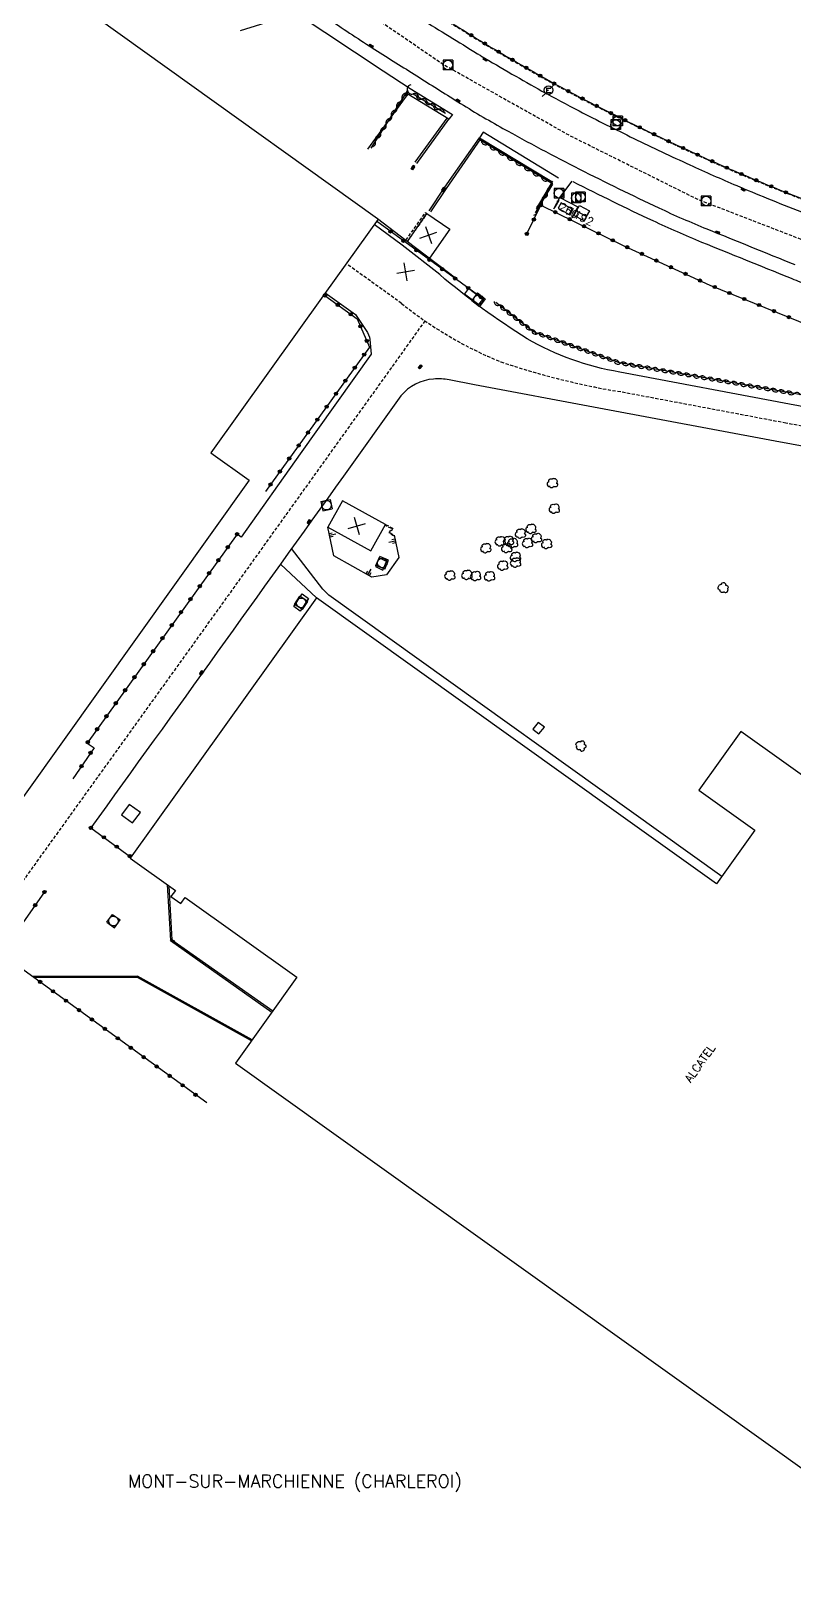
# Model space of a CAD drawing. Header units: millimetres. Extents: x 153000 to 154000, y 121000 to 121988.
# Drawn here: x 153503.1 to 153622.3, y 121000 to 121241.6 of the extents above; entities that cross this region are included whole.
import ezdxf
from ezdxf.enums import TextEntityAlignment as Align

# ---------------------------------------------------------------- set-up
doc = ezdxf.new("R2010")
doc.units = ezdxf.units.MM
doc.linetypes.add('DASHED', pattern=[0.75, 0.5, -0.25])
doc.layers.get('0').update_dxf_attribs({"linetype": 'CONTINUOUS'})
for name, color, linetype in [('W0001', 6, 'DASHED'), ('W0008', 7, 'CONTINUOUS'), ('W0017', 7, 'CONTINUOUS'), ('W0100', 7, 'CONTINUOUS'), ('W0112', 1, 'DASHED'), ('W0211', 2, 'CONTINUOUS'), ('W0300', 7, 'CONTINUOUS'), ('W0310', 3, 'CONTINUOUS'), ('W0322', 7, 'CONTINUOUS'), ('W0334', 7, 'CONTINUOUS'), ('W0400', 7, 'CONTINUOUS'), ('W0420', 7, 'CONTINUOUS'), ('W0471', 7, 'CONTINUOUS'), ('W0980', 7, 'CONTINUOUS'), ('W0984', 7, 'CONTINUOUS'), ('W0991', 7, 'CONTINUOUS')]:
    doc.layers.add(name, color=color, linetype=linetype)
doc.styles.get("Standard").update_dxf_attribs({"font": 'romans.shx', "width": 0.85})

# ---------------------------------------------------------------- blocks, each defined once
blk = doc.blocks.new('t991o')
at = {"color": 0, "linetype": 'Continuous'}
for p, q in [((-1, 1), (1, -1)), ((-1, -1), (1, 1))]:
    blk.add_line(p, q, dxfattribs=at)
blk = doc.blocks.new('t322o')
at = {"color": 0, "linetype": 'Continuous'}
for radius in [0.25, 0.15]:
    blk.add_circle((0, 0), radius, dxfattribs=at)
blk = doc.blocks.new('t310o')
at = {"color": 0, "linetype": 'Continuous'}
for centre, start, end in [((-0.5, 0.38), 216.8699, 323.1304), ((0.5, -0.37), 36.8699, 143.1303)]:
    blk.add_arc(centre, 0.625, start, end, dxfattribs=at)
blk = doc.blocks.new('t211o')
at = {"color": 0, "linetype": 'Continuous'}
for p, q in [((-0.29, 0.5), (-0.29, 0)), ((0, 1), (0, 0)), ((0.29, 0.5), (0.29, 0))]:
    blk.add_line(p, q, dxfattribs=at)
blk = doc.blocks.new('T420')
for p, q in [((0.75, 0.75), (-0.75, 0.75)), ((-0.75, 0.75), (-0.75, -0.75)), ((0.75, 0.75), (0.75, -0.75)), ((0.75, -0.75), (-0.75, -0.75))]:
    blk.add_line(p, q)
blk.add_ellipse((0, 0), major_axis=(-0.53, 0.53), ratio=1, start_param=3.926991, end_param=10.210176)
blk = doc.blocks.new('T400')
for p, q in [((-0.15, 0.3), (0.15, 0.3)), ((-0.15, -0.25), (-0.15, 0.3)), ((-0.15, 0.15), (0.15, 0.15)), ((-0.15, 0), (0.15, 0)), ((0.15, 0.3), (0.15, -0.25)), ((-0.15, -0.15), (0.15, -0.15)), ((-0.15, -0.25), (-0.15, -0.3)), ((-0.15, -0.3), (0.15, -0.3)), ((0.15, -0.3), (0.15, -0.25))]:
    blk.add_line(p, q)
blk = doc.blocks.new('T300')
for p, q in [((-0.8, 0.51), (-0.86, 0.34)), ((-0.86, 0.34), (-0.86, 0.17)), ((-0.86, 0.17), (-0.74, 0.06)), ((-0.69, 0.63), (-0.8, 0.51)), ((-0.8, -0.06), (-0.74, 0.06)), ((-0.74, 0.06), (-0.69, 0.11)), ((-0.57, 0.69), (-0.69, 0.63)), ((-0.46, 0.69), (-0.57, 0.69)), ((-0.29, 0.63), (-0.46, 0.69)), ((-0.29, 0.63), (-0.17, 0.74)), ((-0.23, 0.57), (-0.29, 0.63)), ((-0.17, 0.74), (-0.06, 0.8)), ((-0.06, 0.8), (0.06, 0.8)), ((0.06, 0.8), (0.23, 0.74)), ((0.23, 0.74), (0.34, 0.63)), ((0.34, 0.63), (0.4, 0.51)), ((0.46, 0.46), (0.34, 0.46)), ((0.4, 0.51), (0.4, 0.46)), ((0.57, 0.4), (0.46, 0.46)), ((0.57, 0.4), (0.69, 0.29)), ((0.69, 0.29), (0.74, 0.17)), ((0.74, 0.06), (0.69, -0.17)), ((0.74, 0.17), (0.74, 0.06)), ((-0.8, -0.17), (-0.8, -0.06)), ((-0.8, -0.23), (-0.8, -0.17)), ((-0.74, -0.34), (-0.8, -0.23)), ((-0.69, -0.4), (-0.74, -0.34)), ((-0.51, -0.46), (-0.69, -0.4)), ((-0.4, -0.46), (-0.51, -0.46)), ((-0.4, -0.46), (-0.34, -0.46)), ((-0.34, -0.46), (-0.34, -0.4)), ((-0.34, -0.51), (-0.34, -0.46)), ((-0.29, -0.63), (-0.34, -0.51)), ((-0.17, -0.74), (-0.29, -0.63)), ((-0.06, -0.8), (-0.17, -0.74)), ((0.06, -0.8), (-0.06, -0.8)), ((0.17, -0.74), (0.06, -0.8)), ((0.23, -0.69), (0.17, -0.74)), ((0.29, -0.46), (0.23, -0.46)), ((0.29, -0.63), (0.23, -0.69)), ((0.46, -0.4), (0.29, -0.46)), ((0.34, -0.51), (0.29, -0.63)), ((0.34, -0.51), (0.34, -0.46)), ((0.57, -0.34), (0.46, -0.4)), ((0.63, -0.29), (0.57, -0.34)), ((0.69, -0.17), (0.63, -0.29))]:
    blk.add_line(p, q)
blk = doc.blocks.new('T471')
for p, q in [((-0.333334, 0.333334), (-0.333334, -0.333334)), ((-0.333334, 0.333334), (0.333334, 0.333334)), ((-0.333334, 0), (0, 0)), ((0.500001, 0.500001), (1.000002, 1.000002)), ((-0.500001, -0.500001), (-1.000002, -1.000002)), ((-0.333334, -0.333334), (0.333334, -0.333334))]:
    blk.add_line(p, q)
blk.add_ellipse((0, 0), major_axis=(0.471405, 0.471405), ratio=1, start_param=5.4977871438, end_param=11.780972451)

msp = doc.modelspace()

# ---------------------------------------------------------------- linework, layer by layer
at = {"layer": 'W0001', "flags": 128}
msp.add_lwpolyline([(153812.9, 121164.01), (153763.7, 121174.53), (153700.06, 121187.91), (153670.99, 121194.55), (153652.34, 121199.36), (153628.05, 121207.27), (153607.13, 121215.36), (153587.25, 121225.28), (153567.5, 121236.37), (153548.93, 121249.08), (153495.98, 121286.98), (153456.96, 121314.41), (153450.35, 121319.76), (153445.21, 121325.64), (153440.72, 121332.85), (153392.46, 121415.94), (153342.32, 121501.73), (153334.81, 121513.8), (153328.32, 121524.57), (153320.88, 121532.78), (153312.24, 121539.92), (153299.86, 121547.35), (153289.5, 121551.76), (153278.56, 121554.93), (153245.38, 121560.12), (153199.29, 121566.83), (153173.86, 121570.64)], dxfattribs=at)
msp.add_lwpolyline([(153564.62, 121196.37), (153548.82, 121174.32, -0.000693), (153501.09, 121107.86), (153500.56, 121107.09, -0.382057), (153494.62, 121106.3), (153494.1, 121106.71), (153461.36, 121130.2), (153421.93, 121158.51), (153421.94, 121158.52), (153367.49, 121197.6), (153340.46, 121217.03), (153313.07, 121237.21), (153299.63, 121246.98), (153285.85, 121257.04), (153273.7, 121265.92), (153270.63, 121268.1), (153242.48, 121288.3)], format="xyb", dxfattribs=at)
at = {"layer": 'W0001'}
msp.add_lwpolyline([(153716.76, 121162.59), (153705.88, 121164.62), (153680.66, 121169.21), (153668.97, 121171.39), (153655.1, 121173.96), (153636.75, 121177.43), (153620.99, 121180.39), (153594.51, 121185.39, -0.038446), (153576.48, 121189.96, -0.072737), (153560.97, 121199.09), (153552.32, 121205.31)], format="xyb", dxfattribs=at)
at = {"layer": 'W0008', "flags": 128}
for points in [[(153564, 121243.54, 0.000241), (153572.83, 121238.09, 0.003957), (153573.37, 121237.76, 0.003463), (153578.21, 121234.92, 0.003607), (153582.9, 121232.26, 0.008147), (153588.69, 121229.15, 0.005609), (153597.23, 121224.87, 0.005823), (153605.99, 121220.73, 0.007032), (153613.32, 121217.49, 0.004088), (153618.03, 121215.53, 0.003586), (153623.42, 121213.38, 0.007198), (153626.28, 121212.32, 0.001279), (153642.45, 121206.59), (153654.29, 121203), (153668.14, 121199.47, 0.001828), (153669.49, 121199.14, 0.001828), (153670.84, 121198.81, 0.003332), (153673.31, 121198.24, 0.003332), (153675.78, 121197.7), (153692.61, 121193.83), (153705.57, 121190.9), (153743.57, 121182.55), (153776.57, 121175.67)], [(153549.84, 121243.36, 0.010214), (153556.81, 121238.75, 0.000399), (153563.36, 121234.62, 0.000409), (153569.77, 121230.58, 0.01364), (153576.8, 121226.43, 0.008232), (153588.74, 121220.08, 0.007889), (153601.13, 121214.02, 0.01324), (153608.66, 121210.72, 0.000466), (153622.39, 121205.15, 0.004901)], [(153636.02, 121174.51), (153619.33, 121177.59), (153591.76, 121182.74), (153572.38, 121186.37), (153568.4, 121187.14, 0.073654), (153565.98, 121187.27, 0.203968), (153560.87, 121184.64), (153551.9, 121172.11, -0.0005), (153512.46, 121117.17)]]:
    msp.add_lwpolyline(points, format="xyb", dxfattribs=at)
for points in [[(153563.12, 121221.13), (153568.1, 121228.01)], [(153563.35, 121220.93), (153568.36, 121227.85)], [(153565.31, 121213.55), (153567.74, 121217.23), (153573.12, 121224.96)], [(153565.56, 121213.38), (153567.99, 121217.06), (153573.36, 121224.79)]]:
    msp.add_lwpolyline(points, dxfattribs=at)
at = {"layer": 'W0008'}
for points in [[(153717.35, 121165.55), (153706.43, 121167.59), (153681.21, 121172.18), (153669.53, 121174.36), (153655.66, 121176.93), (153637.31, 121180.41), (153621.55, 121183.36), (153595.04, 121188.37, -0.090595), (153580.59, 121193.56, -0.037153), (153566.94, 121203.58), (153561.09, 121208.2), (153556.7, 121211.41)], [(153549.03, 121200.74), (153553.76, 121197.34), (153555.43, 121194.87, -0.126242), (153556.04, 121193.43), (153556.21, 121191.15), (153545.13, 121175.61), (153535.95, 121162.57), (153535.29, 121163.05)]]:
    msp.add_lwpolyline(points, format="xyb", dxfattribs=at)
at = {"layer": 'W0017', "flags": 128}
for points in [[(153535.84, 121241.73), (153544.52, 121244.44), (153558.12, 121235.43), (153562.3, 121232.64), (153568.94, 121228.62), (153568.36, 121227.85), (153561.93, 121231.75), (153561.55, 121231.23), (153555.63, 121223.17)], [(153585.48, 121218.67), (153573.72, 121225.82), (153573.12, 121224.96), (153584.44, 121218.13)], [(153584.57, 121218.16), (153581.99, 121213.87)], [(153585.7, 121215.64), (153587.64, 121218.17)], [(153584.76, 121213.87), (153585.7, 121215.64), (153588.49, 121214.15), (153587.54, 121212.38)], [(153588.28, 121213.53), (153588.77, 121214.4), (153590.31, 121213.54), (153589.82, 121212.67)]]:
    msp.add_lwpolyline(points, dxfattribs=at)
msp.add_lwpolyline([(153587.74, 121218.12, 0.007889), (153600.19, 121212.03, 0.01324), (153607.83, 121208.68, 0.000466), (153621.57, 121203.12, 0.004901), (153622.92, 121202.58, 0.007041), (153629.63, 121200.13, 0.004449), (153640.28, 121196.51, 0.013023), (153656.18, 121191.72, 0.01868), (153667.54, 121189.08, 0.011294), (153667.9, 121189.01), (153672.81, 121187.87)], format="xyb", dxfattribs=at)
at = {"layer": 'W0100'}
for points in [[(153557.31, 121212.25), (153548.98, 121200.66), (153531.17, 121175.75), (153537.18, 121171.46), (153496.32, 121114.27), (153490.28, 121118.6), (153487.45, 121114.66), (153462.87, 121132.3), (153426.73, 121158.24), (153426.74, 121158.25), (153368.99, 121199.69), (153321.99, 121233.49), (153299.96, 121249.33), (153287, 121258.63), (153289.92, 121262.69), (153356.91, 121356.01), (153464.93, 121278.46)], [(153547.68, 121153.11), (153547.68, 121153.12), (153518.6, 121112.44), (153525.65, 121107.41), (153524.96, 121106.45), (153526.48, 121105.36), (153527.16, 121106.32), (153544.63, 121093.84), (153535.04, 121080.43), (153647.49, 121000)], [(153661.94, 121000), (153706.14, 121061.79), (153692.41, 121071.62), (153681.99, 121057.05), (153639.84, 121087.19), (153652.42, 121104.78), (153613.96, 121132.24), (153607.39, 121123.05), (153616.13, 121116.8), (153610.15, 121108.44), (153594.49, 121119.63), (153547.68, 121153.12)]]:
    msp.add_lwpolyline(points, dxfattribs=at)
at = {"layer": 'W0100', "flags": 128}
msp.add_lwpolyline([(153412.04, 121331.96), (153416.35, 121334.5), (153431.39, 121308.94), (153431.97, 121308.91, 0.017748), (153435.55, 121304.26, 0.017748), (153439.44, 121299.88, 0.013645), (153442.64, 121296.7, 0.013645), (153446.01, 121293.71), (153445.55, 121293.26), (153447.18, 121291.97), (153447.71, 121291.57), (153447.4, 121291.17), (153452.91, 121287.11), (153491.46, 121259.47), (153557.21, 121212.35), (153561.66, 121208.97), (153569.62, 121202.93)], format="xyb", dxfattribs=at)
for points in [[(153585.42, 121213.96), (153587.15, 121212.98), (153587.63, 121213.83), (153585.9, 121214.82)], [(153589.47, 121211.97), (153587.9, 121212.84), (153588.29, 121213.53), (153589.86, 121212.66)]]:
    msp.add_lwpolyline(points, close=True, dxfattribs=at)
msp.add_lwpolyline([(153561.92, 121208.78), (153564.94, 121213.14), (153568.49, 121210.68), (153565.36, 121206.16)], dxfattribs=at)
at = {"layer": 'W0100'}
msp.add_lwpolyline([(153558.47, 121164.55), (153551.73, 121168.25), (153549.46, 121164.15), (153556.2, 121160.46)], close=True, dxfattribs=at)
at = {"layer": 'W0112', "flags": 128}
msp.add_lwpolyline([(153550.46, 121255.21, 0.008294), (153559.3, 121248.86, 0.013175), (153564.98, 121245.14, 0.000241), (153573.81, 121239.69, 0.003957), (153574.33, 121239.37, 0.003463), (153579.15, 121236.55, 0.003607), (153583.81, 121233.9, 0.008147), (153589.55, 121230.82, 0.005609), (153598.06, 121226.56, 0.005823), (153606.77, 121222.44, 0.007032), (153614.05, 121219.22, 0.004088), (153618.73, 121217.27, 0.003586), (153624.11, 121215.13, 0.007198), (153626.91, 121214.09, 0.001276), (153643.04, 121208.38), (153654.8, 121204.81), (153668.6, 121201.29)], format="xyb", dxfattribs=at)
msp.add_lwpolyline([(153561.66, 121208.97), (153564.71, 121213.28), (153564.93, 121213.12), (153561.88, 121208.82)], dxfattribs=at)
at = {"layer": 'W0112'}
msp.add_lwpolyline([(153558.47, 121164.55), (153559.59, 121163.98), (153559.22, 121163.28), (153559.8, 121162.89), (153559.72, 121162.78), (153559.05, 121163.24), (153559.4, 121163.93), (153558.4, 121164.43)], dxfattribs=at)
at = {"layer": 'W0211'}
msp.add_lwpolyline([(153559.8, 121162.89), (153560.55, 121159.38), (153558.64, 121156.67), (153556.32, 121156.32), (153550.4, 121159.65), (153549.46, 121164.15)], dxfattribs=at)
at = {"layer": 'W0310', "flags": 128}
for points in [[(153561.89, 121232.38), (153561.52, 121231.78), (153556.18, 121223.33)], [(153562.78, 121231.82), (153567.86, 121228.78)], [(153584.54, 121217.74), (153572.97, 121224.72)], [(153584.55, 121217.73), (153581.82, 121213.21)]]:
    msp.add_lwpolyline(points, dxfattribs=at)
at = {"layer": 'W0310'}
msp.add_lwpolyline([(153651.7, 121179.18), (153639.26, 121181.56), (153622.55, 121184.95), (153595.03, 121189.8), (153581.58, 121194.63), (153575.67, 121199.22)], dxfattribs=at)
at = {"layer": 'W0322', "flags": 128}
msp.add_lwpolyline([(153550.51, 121255.27, 0.008294), (153559.35, 121248.93, 0.013175), (153565.02, 121245.21, 0.000241), (153573.85, 121239.75, 0.003957), (153574.37, 121239.44, 0.003463), (153579.19, 121236.62, 0.003607), (153583.85, 121233.97, 0.008147), (153589.59, 121230.89, 0.005609), (153598.09, 121226.63, 0.005823), (153606.8, 121222.51, 0.007032), (153614.08, 121219.29, 0.004088), (153618.76, 121217.34, 0.003586), (153624.13, 121215.21, 0.007198), (153626.94, 121214.16, 0.001276), (153643.06, 121208.45), (153654.82, 121204.89), (153668.62, 121201.37)], format="xyb", dxfattribs=at)
msp.add_lwpolyline([(153580.54, 121209.95), (153582.74, 121214.44), (153595.7, 121208.09), (153609.14, 121201.95), (153628.23, 121194.18), (153653.79, 121185.71), (153674.37, 121179.79), (153675.04, 121181.6), (153689.61, 121178.42), (153728.24, 121170.76)], dxfattribs=at)
at = {"layer": 'W0322'}
for points in [[(153573.39, 121200.03), (153567.28, 121204.47), (153557.07, 121211.92)], [(153548.99, 121200.33), (153554.04, 121196.66), (153555.98, 121192.26), (153539.71, 121169.7)], [(153535.29, 121163.05), (153511.86, 121130.38), (153512.97, 121129.69), (153509.62, 121124.82)], [(153512.46, 121117.17), (153518.66, 121112.66)], [(153505.2, 121107.16), (153498.46, 121097.52), (153490.96, 121087.74), (153486.71, 121090.8)], [(153530.58, 121074.2), (153498.46, 121097.52)]]:
    msp.add_lwpolyline(points, dxfattribs=at)
at = {"layer": 'W0334'}
for points in [[(153573.05, 121198.91), (153573.66, 121199.72), (153571.41, 121201.4), (153570.81, 121200.59)], [(153558.05, 121157.4), (153558.63, 121158.79), (153557.47, 121159.37), (153556.9, 121157.98)], [(153544.15, 121151.75), (153545.43, 121153.71), (153546.45, 121152.98), (153545.16, 121151.01)], [(153582.31, 121133.65), (153581.46, 121132.61), (153582.42, 121131.85), (153583.27, 121132.89)], [(153520.19, 121119.56), (153518.45, 121120.82), (153517.23, 121119.2), (153518.98, 121117.94)]]:
    msp.add_lwpolyline(points, close=True, dxfattribs=at)
for points in [[(153610.97, 121109.58), (153549.62, 121153.52), (153548.7, 121154.43), (153543.79, 121160.8)], [(153542.05, 121158.37), (153547.68, 121153.11)], [(153524.39, 121108.31), (153524.87, 121099.56), (153540.73, 121088.39)], [(153524.64, 121108.13), (153525.1, 121099.69), (153540.87, 121088.59)], [(153537.62, 121084.04), (153519.76, 121093.99), (153503.34, 121093.97)], [(153537.52, 121083.9), (153519.72, 121093.82), (153503.58, 121093.8)]]:
    msp.add_lwpolyline(points, dxfattribs=at)

# ---------------------------------------------------------------- block references
at = {"layer": 'W0211'}
for p, rotation in [((153549.73, 121162.84), 281.838598813508), ((153559.98, 121162.03), 102.010018517075), ((153555.67, 121156.69), 330.684855418184)]:
    msp.add_blockref('t211o', p, dxfattribs=dict(at, rotation=rotation))
at = {"layer": 'W0300'}
for p, rotation in [((153584.63, 121171.05), 50.520340575894), ((153584.93, 121167.05), 50.520340575894), ((153579.64, 121163.17), 50.520340575894), ((153581.28, 121163.91), 50.520340575894), ((153582.14, 121162.46), 50.520340575894), ((153574.23, 121160.89), 50.520340575894), ((153576.48, 121161.96), 50.520340575894), ((153577.49, 121160.9), 50.520340575894), ((153577.77, 121162.01), 50.520340575894), ((153578.42, 121161.68), 50.520340575894), ((153580.74, 121161.7), 50.520340575894), ((153583.74, 121161.54), 50.520340575894), ((153576.87, 121158.16), 50.520340575894), ((153578.86, 121159.52), 50.520340575894), ((153578.88, 121158.63), 50.520340575894), ((153568.62, 121156.62), 50.520340575894), ((153571.27, 121156.72), 50.520340575894), ((153572.63, 121156.53), 50.520340575894), ((153574.81, 121156.49), 50.520340575894), ((153611.15, 121154.71), 170.012011949866), ((153588.94, 121130.07), 144.425202013666)]:
    msp.add_blockref('T300', p, dxfattribs=dict(at, rotation=rotation))
at = {"layer": 'W0310'}
for p, rotation in [((153561.06, 121231.06), 237.7529397672077), ((153561.89, 121232.38), 237.7529397672077), ((153562.78, 121231.82), 329.0959129854427), ((153564.12, 121231.01), 329.0959129854427), ((153559.39, 121228.41), 237.7529397672077), ((153560.22, 121229.73), 237.7529397672077), ((153565.47, 121230.21), 329.0959129854427), ((153566.81, 121229.4), 329.0959129854427), ((153557.72, 121225.76), 237.7529397672077), ((153558.55, 121227.09), 237.7529397672077), ((153556.88, 121224.44), 237.7529397672077), ((153574.31, 121223.92), 148.8809931473928), ((153575.65, 121223.11), 148.8809931473928), ((153576.99, 121222.3), 148.8809931473928), ((153578.33, 121221.49), 148.8809931473928), ((153579.67, 121220.68), 148.8809931473928), ((153581.01, 121219.87), 148.8809931473928), ((153582.35, 121219.06), 148.8809931473928), ((153583.69, 121218.25), 148.8809931473928), ((153583.74, 121216.4), 238.880993147392), ((153582.13, 121213.73), 238.880993147392), ((153582.94, 121215.06), 238.880993147392), ((153576.21, 121198.8), 142.128376174643), ((153577.2, 121198.03), 142.128376174643), ((153578.19, 121197.27), 142.128376174643), ((153579.17, 121196.5), 142.128376174643), ((153580.16, 121195.73), 142.128376174643), ((153581.15, 121194.97), 142.128376174643), ((153582.24, 121194.39), 160.238599746996), ((153583.42, 121193.97), 160.238599746996), ((153584.59, 121193.55), 160.238599746996), ((153585.77, 121193.12), 160.238599746996), ((153586.94, 121192.7), 160.238599746996), ((153588.12, 121192.28), 160.238599746996), ((153589.3, 121191.86), 160.238599746996), ((153590.47, 121191.43), 160.238599746996), ((153591.65, 121191.01), 160.238599746996), ((153592.83, 121190.59), 160.238599746996), ((153594, 121190.17), 160.238599746996), ((153595.19, 121189.77), 170.012011949866), ((153596.42, 121189.55), 170.012011949866), ((153597.65, 121189.34), 170.012011949866), ((153598.88, 121189.12), 170.012011949866), ((153600.11, 121188.9), 170.012011949866), ((153601.34, 121188.68), 170.012011949866), ((153602.57, 121188.47), 170.012011949866), ((153603.8, 121188.25), 170.012011949866), ((153605.03, 121188.03), 170.012011949866), ((153606.27, 121187.82), 170.012011949866), ((153607.5, 121187.6), 170.012011949866), ((153608.73, 121187.38), 170.012011949866), ((153609.96, 121187.17), 170.012011949866), ((153611.19, 121186.95), 170.012011949866), ((153612.42, 121186.73), 170.012011949866), ((153613.65, 121186.52), 170.012011949866), ((153614.88, 121186.3), 170.012011949866), ((153616.11, 121186.08), 170.012011949866), ((153617.35, 121185.87), 170.012011949866), ((153618.58, 121185.65), 170.012011949866), ((153619.81, 121185.43), 170.012011949866), ((153621.04, 121185.22), 170.012011949866), ((153622.27, 121185), 170.012011949866)]:
    msp.add_blockref('t310o', p, dxfattribs=dict(at, rotation=rotation))
at = {"layer": 'W0322'}
for p, rotation in [((153571.85, 121240.99), 328.316267557861), ((153573.98, 121239.68), 328.5470260963694), ((153576.13, 121238.4), 329.5260180847479), ((153578.29, 121237.14), 329.8812813664923), ((153580.45, 121235.89), 330.2541963756382), ((153582.63, 121234.66), 330.6397349986493), ((153584.81, 121233.44), 331.1705875171449), ((153587.01, 121232.25), 331.8871794365567), ((153589.22, 121231.08), 332.6037713559684), ((153591.44, 121229.94), 333.0047524555807), ((153593.68, 121228.81), 333.3426624358168), ((153595.91, 121227.7), 333.6805724160529), ((153598.16, 121226.6), 334.0187259866926), ((153600.41, 121225.51), 334.3648857047453), ((153602.67, 121224.43), 334.7110454227981), ((153604.93, 121223.37), 335.0572051408509), ((153607.2, 121222.33), 335.4312616927998), ((153609.48, 121221.3), 335.9371920404425), ((153611.76, 121220.29), 336.4431223880852), ((153614.06, 121219.3), 336.9490527357279), ((153616.36, 121218.33), 337.4118960745577), ((153618.68, 121217.38), 337.8742763852043), ((153621, 121216.44), 338.2334652265016), ((153582.74, 121214.44), 333.9195369375931), ((153581.64, 121212.19), 63.91953693759315), ((153584.98, 121213.34), 333.9195369375931), ((153587.23, 121212.24), 333.9195369375931), ((153559.25, 121210.33), 143.888288320115), ((153580.54, 121209.95), 63.91953693759315), ((153589.47, 121211.14), 333.9195369375931), ((153591.72, 121210.04), 333.9195369375931), ((153561.27, 121208.86), 143.888288320115), ((153563.29, 121207.38), 143.888288320115), ((153593.96, 121208.94), 333.9195369375931), ((153596.22, 121207.86), 335.4441808239545), ((153598.49, 121206.82), 335.4441808239545), ((153565.31, 121205.91), 143.888288320115), ((153567.33, 121204.43), 144.025950967297), ((153600.76, 121205.78), 335.4441808239545), ((153603.04, 121204.74), 335.4441808239545), ((153569.35, 121202.97), 144.025950967297), ((153605.31, 121203.7), 335.4441808239545), ((153607.58, 121202.66), 335.4441808239545), ((153548.99, 121200.33), 323.971682622162), ((153571.37, 121201.5), 144.025950967297), ((153573.39, 121200.03), 144.025950967297), ((153609.87, 121201.66), 337.8529791771938), ((153612.19, 121200.71), 337.8529791771938), ((153614.5, 121199.77), 337.8529791771938), ((153551.01, 121198.86), 323.971682622162), ((153553.03, 121197.39), 323.971682622162), ((153616.82, 121198.83), 337.8529791771938), ((153619.13, 121197.89), 337.8529791771938), ((153554.55, 121195.51), 293.722463672758), ((153621.45, 121196.94), 337.8529791771938), ((153555.55, 121193.22), 293.722463672758), ((153555.13, 121191.09), 234.215335742528), ((153553.67, 121189.06), 234.215335742528), ((153550.74, 121185), 234.215335742528), ((153552.2, 121187.03), 234.215335742528), ((153549.28, 121182.97), 234.215335742528), ((153547.82, 121180.94), 234.215335742528), ((153546.36, 121178.92), 234.215335742528), ((153544.9, 121176.89), 234.215335742528), ((153541.97, 121172.83), 234.215335742528), ((153543.43, 121174.86), 234.215335742528), ((153540.51, 121170.8), 234.215335742528), ((153533.83, 121161.02), 234.345286173474), ((153535.29, 121163.05), 234.345286173474), ((153532.37, 121158.98), 234.345286173474), ((153530.92, 121156.95), 234.345286173474), ((153529.46, 121154.92), 234.345286173474), ((153528, 121152.89), 234.345286173474), ((153525.09, 121148.83), 234.345286173474), ((153526.54, 121150.86), 234.345286173474), ((153523.63, 121146.8), 234.345286173474), ((153522.17, 121144.76), 234.345286173474), ((153520.72, 121142.73), 234.345286173474), ((153519.26, 121140.7), 234.345286173474), ((153516.34, 121136.64), 234.345286173474), ((153517.8, 121138.67), 234.345286173474), ((153514.89, 121134.61), 234.345286173474), ((153513.43, 121132.58), 234.345286173474), ((153511.97, 121130.55), 234.345286173474), ((153512.41, 121128.88), 235.48838304231), ((153510.99, 121126.82), 235.48838304231), ((153512.46, 121117.17), 323.974439735873), ((153514.48, 121115.7), 323.974439735873), ((153516.5, 121114.23), 323.974439735873), ((153518.52, 121112.76), 323.974439735873), ((153505.2, 121107.16), 235.007780364412), ((153503.77, 121105.11), 235.007780364412), ((153504.53, 121093.11), 144.0235775855922), ((153506.55, 121091.65), 144.0235775855922), ((153508.57, 121090.18), 144.0235775855922), ((153510.6, 121088.71), 144.0235775855922), ((153512.62, 121087.24), 144.0235775855922), ((153514.64, 121085.77), 144.0235775855922), ((153516.66, 121084.3), 144.0235775855922), ((153518.69, 121082.83), 144.0235775855922), ((153520.71, 121081.36), 144.0235775855922), ((153522.73, 121079.9), 144.0235775855922), ((153524.76, 121078.43), 144.0235775855922), ((153526.78, 121076.96), 144.0235775855922), ((153528.8, 121075.49), 144.0235775855922)]:
    msp.add_blockref('t322o', p, dxfattribs=dict(at, rotation=rotation))
at = {"layer": 'W0400'}
for p, rotation in [((153556.25, 121239.3), 57.57926442066887), ((153574.02, 121237.2), 236.4107628542363), ((153569.78, 121230.75), 63.19886693043139), ((153562.74, 121220.3), 147.2405007926903), ((153567.52, 121216.9), 325.5689405714474), ((153614.32, 121216.89), 238.7184001732222), ((153610.35, 121210.18), 70.58237223037928), ((153563.88, 121189.19), 318.2823674639391), ((153546.54, 121164.99), 324.375770360316), ((153529.73, 121141.4), 324.375770360316), ((153525.22, 121099.5), 58.5561985534891)]:
    msp.add_blockref('T400', p, dxfattribs=dict(at, rotation=rotation))
at = {"layer": 'W0420'}
for p in [(153568.21, 121236.32), (153594.42, 121227), (153594.72, 121227.6), (153585.54, 121216.3), (153588.24, 121215.54), (153588.91, 121215.7), (153608.53, 121215.1)]:
    msp.add_blockref('T420', p, dxfattribs=at)
for p, rotation in [((153572.98, 121199.67), 53.18451966808431), ((153549.24, 121167.59), 101.838598813508), ((153557.96, 121158.56), 247.381606438038), ((153545.3, 121152.3), 236.7504159303899), ((153515.98, 121102.62), 144.11799376474)]:
    msp.add_blockref('T420', p, dxfattribs=dict(at, rotation=rotation))
at = {"layer": 'W0471'}
msp.add_blockref('T471', (153583.93, 121232.39), dxfattribs=at)
at = {"layer": 'W0991'}
for p, rotation in [((153565.17, 121209.77), 334.44909), ((153561.61, 121204.03), 54.52763056224592), ((153553.97, 121164.34), 331.2587928951478)]:
    msp.add_blockref('t991o', p, dxfattribs=dict(at, rotation=rotation))

# ---------------------------------------------------------------- texts
at = {"layer": 'W0980'}
msp.add_text('MONT-SUR-MARCHIENNE (CHARLEROI)', height=2, dxfattribs=at).set_placement((153544.32, 121015), align=Align.MIDDLE)
at = {"layer": 'W0984'}
for s, rotation, p in [('1260', 331.0555, (153586.63, 121213.84)), ('1192', 332.8974, (153588.94, 121212.66)), ('ALCATEL', 54.4458, (153607.56, 121080.4))]:
    msp.add_text(s, height=1.25, rotation=rotation, dxfattribs=at).set_placement(p, align=Align.MIDDLE)

doc.saveas('drawing.dxf')
